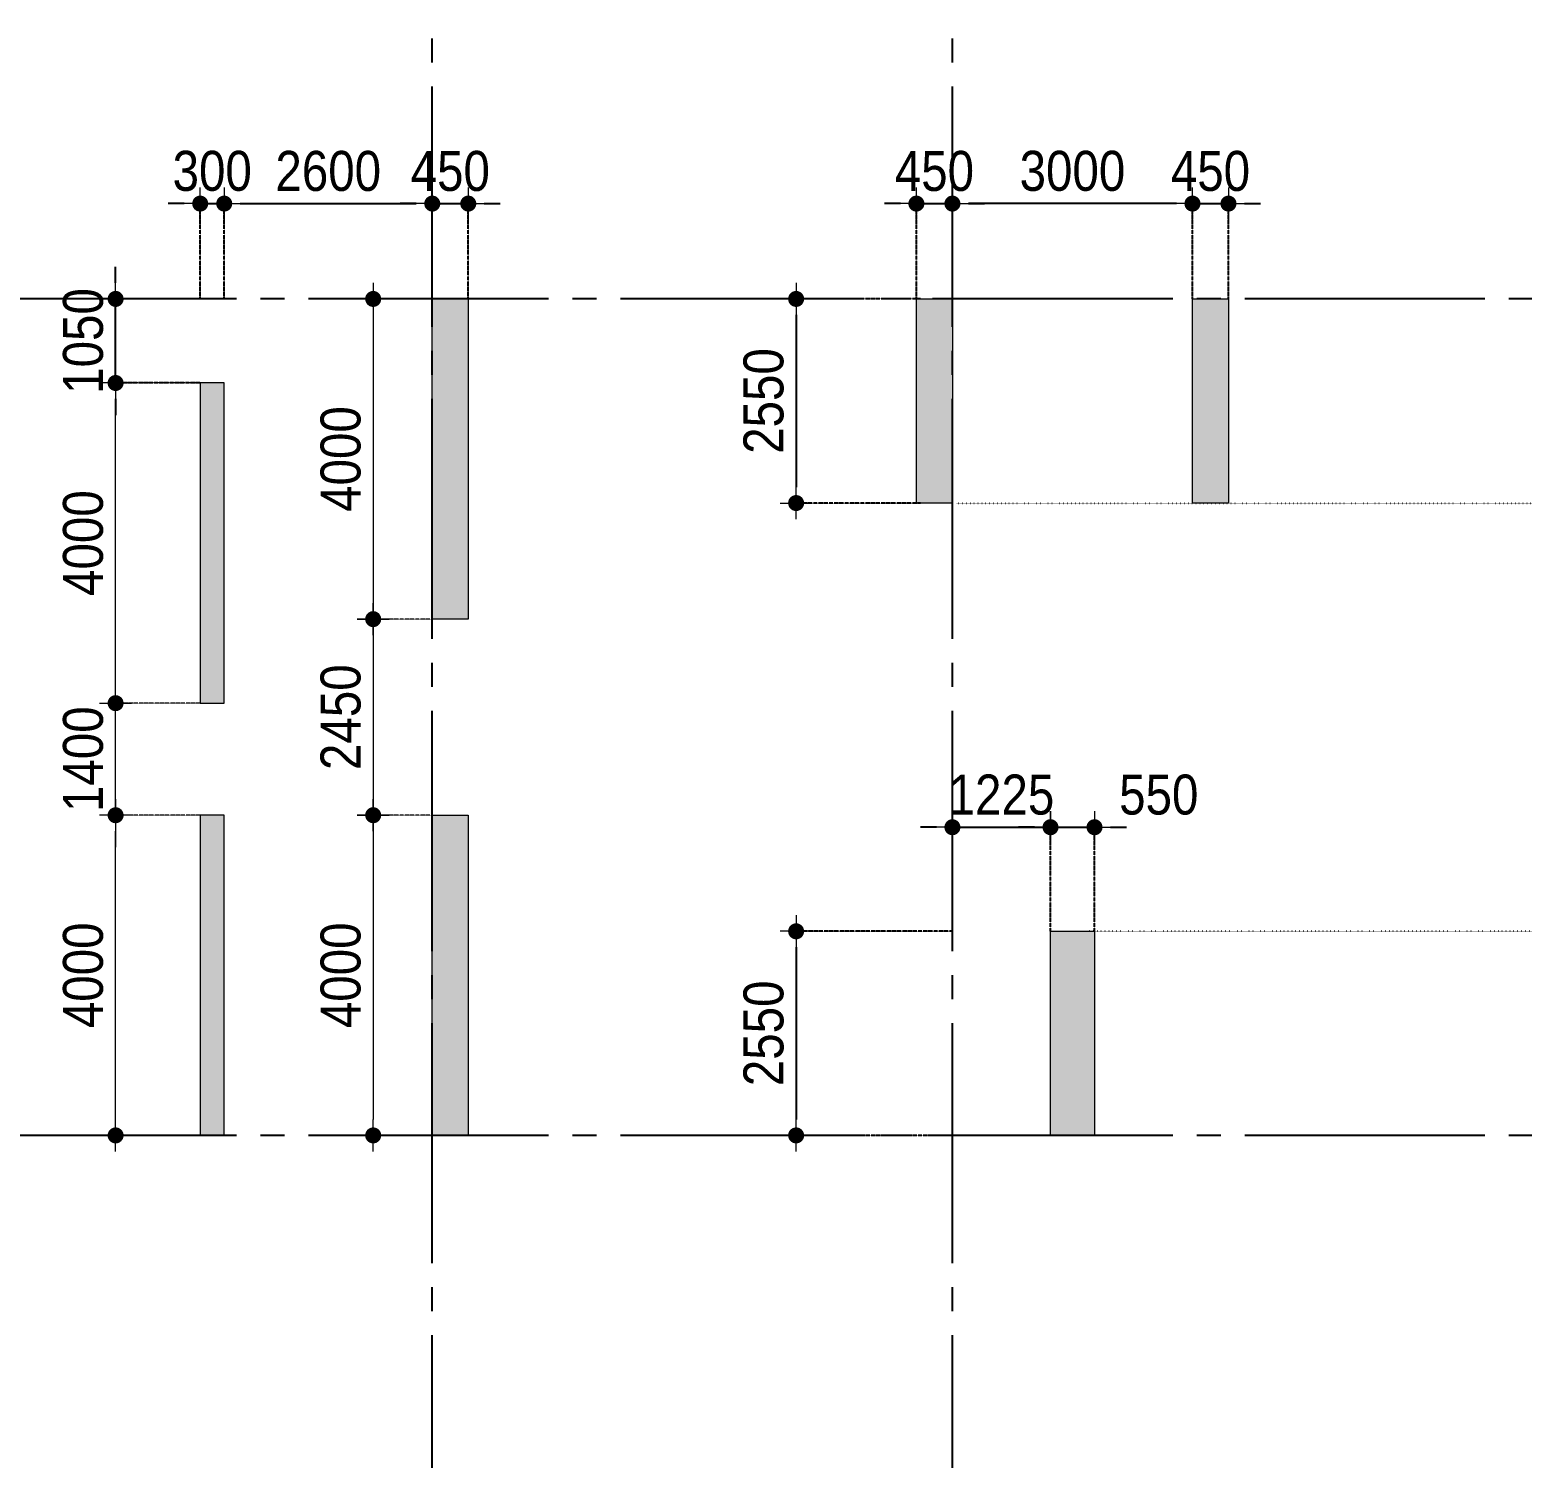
# Model space of a CAD drawing. Header units: millimetres. Extents: x -3973692 to -2843767, y 592734 to 838475.
# Drawn here: x -3698874 to -3680225, y 618199 to 636043 of the extents above; entities that cross this region are included whole.
import ezdxf
from ezdxf.enums import TextEntityAlignment as Align

# ---------------------------------------------------------------- set-up
doc = ezdxf.new("R2010")
doc.units = ezdxf.units.MM
doc.header["$MEASUREMENT"] = 0
doc.header["$PDMODE"] = 3
doc.header["$PDSIZE"] = -20
for name, pattern in [('CHG_XX_Luoi truc$0$MB_Luoi truc$0$Center101', [13, 10, -1, 1, -1]), ('DIVIDE2', [15.875, 6.35, -3.175, 0, -3.175, 0, -3.175]), ('DOT2', [0.125, 0, -0.125]), ('HIDDEN5', [2.8375, 1.25, -1.5875])]:
    doc.linetypes.add(name, pattern=pattern)
doc.layers.get('0').update_dxf_attribs({"lineweight": 9})
doc.layers.get('Defpoints').update_dxf_attribs({"color": 10, "lineweight": 0})
for name, color, linetype, lineweight in [("'S_General_Dim_1", 1, 'Continuous', 18), ("'S_General_Divide_3 Intermediate", 3, 'DIVIDE2', 40), ('CHG_XX_Cot_Ham 1$0$Ap0302_PC', 150, 'Continuous', 9), ('CHG_XX_Cot_Ham 1$0$Ap0302_PC @ 1', 150, 'Continuous', 9), ('CHG_XX_Cot_Ham 1$0$Ap0302_PC @ 150 VP1', 150, 'Continuous', 9), ('CHG_XX_Cot_Ham 1$0$Ap0302_PC @ 150 VP2', 150, 'Continuous', 9), ('CHG_XX_Cot_Ham 1$0$Ap0302_PC @ 150 VP3', 150, 'Continuous', 9), ('CHG_XX_Cot_Ham 1$0$Ap0302_PC @ 150 VP4', 150, 'Continuous', 9), ('CHG_XX_Cot_Ham 1$0$Ap0302_PC @ 150 VP5', 150, 'Continuous', 9), ('CHG_XX_Cot_Ham 1$0$Ap0302_PC @ 150 VP6', 150, 'Continuous', 9), ('CHG_XX_Cot_Ham 1$0$Ap0302_PC @ 150 VP7', 150, 'Continuous', 9), ('CHG_XX_Cot_Ham 1$0$Ap0302_PC @ 150 VP8', 150, 'Continuous', 9), ('CHG_XX_Cot_Ham 1$0$Ap0302_PC @ 150 VP9', 150, 'Continuous', 9), ('CHG_XX_Cot_Ham 1$0$Ap0302_PC @ 150 VPModel', 150, 'Continuous', 9), ('CHG_XX_Cot_Ham 1$0$Ap0311_H', 8, 'Continuous', 15), ('TEXT', 7, 'Continuous', 15)]:
    doc.layers.add(name, color=color, linetype=linetype, lineweight=lineweight)
for name, color, linetype in [('CHG_XX_Cot_Ham 1$0$mb_cot tang 1-3$0$Concrete Line', 6, 'Continuous'), ('CHG_XX_Luoi truc$0$Grid', 34, 'Continuous'), ('CHG_XX_Luoi truc$0$Grid Line', 251, 'CHG_XX_Luoi truc$0$MB_Luoi truc$0$Center101'), ('dim', 1, 'Continuous')]:
    doc.layers.add(name, color=color, linetype=linetype)
doc.styles.add('arial', font='arial.ttf', dxfattribs={"width": 0.85})
doc.styles.add('CHG_XX_Luoi truc$0$MB_Luoi truc$0$Grid A-F$0$VNI-HelveCB', font='')
doc.styles.get('CHG_XX_Luoi truc$0$MB_Luoi truc$0$Grid A-F$0$VNI-HelveCB').set_extended_font_data('VNI-Helve-Condense', bold=True)
doc.dimstyles.new('200', dxfattribs={"dimscale": 200, "dimtxt": 2.5, "dimasz": 1, "dimexe": 0, "dimexo": 0, "dimgap": 0.75, "dimtad": 1, "dimdec": 0, "dimrnd": 10, "dimzin": 9, "dimdsep": 46, "dimtxsty": 'arial', "dimblk1": 'DIMDOT', "dimblk2": 'DIMDOT', "dimsah": 1, "dimcen": 2, "dimdle": 3, "dimclre": 8, "dimclrt": 2, "dimadec": 0, "dimazin": 0, "dimtfac": 1, "dimtdec": 0, "dimtix": 1, "dimtmove": 2, "dimatfit": 3, "dimldrblk": 'DIMPIJL', "dimfxl": 1, "dimtvp": 1.8, "dimtolj": 1, "dimtzin": 0, "dimarcsym": 0})

# ---------------------------------------------------------------- blocks, each defined once
blk = doc.blocks.new('*U2846')
at = {"layer": 'CHG_XX_Luoi truc$0$Grid Line'}
blk.add_line((0, 0), (0, 608), dxfattribs=at)
at = {"layer": 'CHG_XX_Luoi truc$0$Grid', "lineweight": -2, "style": 'CHG_XX_Luoi truc$0$MB_Luoi truc$0$Grid A-F$0$VNI-HelveCB'}
for tag, p in [('GRIDSUB', (0, 617)), ('GRID', (0, -9))]:
    blk.add_attdef(tag, text='', height=5, dxfattribs=at).set_placement(p, align=Align.MIDDLE)
blk = doc.blocks.new('*U2841')
at = {"layer": 'CHG_XX_Luoi truc$0$Grid Line'}
blk.add_line((0, 0), (0, 608), dxfattribs=at)
at = {"layer": 'CHG_XX_Luoi truc$0$Grid', "lineweight": -2, "style": 'CHG_XX_Luoi truc$0$MB_Luoi truc$0$Grid A-F$0$VNI-HelveCB'}
for tag, p in [('GRIDSUB', (0, 617)), ('GRID', (0, -9))]:
    blk.add_attdef(tag, text='', height=5, dxfattribs=at).set_placement(p, align=Align.MIDDLE)
blk = doc.blocks.new('*U2843')
at = {"layer": 'CHG_XX_Luoi truc$0$Grid Line'}
blk.add_line((0, 0), (0, 438), dxfattribs=at)
at = {"layer": 'CHG_XX_Luoi truc$0$Grid', "lineweight": -2, "style": 'CHG_XX_Luoi truc$0$MB_Luoi truc$0$Grid A-F$0$VNI-HelveCB'}
for tag, p in [('GRIDSUB', (0, 447)), ('GRID', (0, -9))]:
    blk.add_attdef(tag, text='', height=5, dxfattribs=at).set_placement(p, align=Align.MIDDLE)
blk = doc.blocks.new('CHG_XX_Luoi truc')
at = {"layer": 'CHG_XX_Luoi truc$0$Grid', "xscale": 300, "yscale": 300, "zscale": 300}
for name, p in [('*U2841', (54650, -12747)), ('*U2846', (61150, -12747))]:
    blk.add_blockref(name, p, dxfattribs=at)
at = {"layer": 'CHG_XX_Luoi truc$0$Grid', "xscale": 300.0000000000013, "yscale": 300.0000000000013, "zscale": 300.0000000000013, "rotation": 90}
for p in [(110703, 22700), (110703, 12250)]:
    blk.add_blockref('*U2843', p, dxfattribs=at)
blk = doc.blocks.new('*U3241')
at = {"layer": 'CHG_XX_Cot_Ham 1$0$Ap0302_PC @ 1'}
h = blk.add_hatch(color=256, dxfattribs=at)
h.dxf.hatch_style = 1
h.paths.add_polyline_path([(450, 0), (0, 0), (0, -2550), (450, -2550)])
at = {"layer": 'CHG_XX_Cot_Ham 1$0$Ap0302_PC @ 150 VP1'}
h = blk.add_hatch(color=256, dxfattribs=at)
h.dxf.hatch_style = 1
h.paths.add_polyline_path([(450, 0), (0, 0), (0, -2550), (450, -2550)])
at = {"layer": 'CHG_XX_Cot_Ham 1$0$Ap0302_PC @ 150 VP2'}
h = blk.add_hatch(color=256, dxfattribs=at)
h.dxf.hatch_style = 1
h.paths.add_polyline_path([(450, 0), (0, 0), (0, -2550), (450, -2550)])
at = {"layer": 'CHG_XX_Cot_Ham 1$0$Ap0302_PC @ 150 VP3'}
h = blk.add_hatch(color=256, dxfattribs=at)
h.dxf.hatch_style = 1
h.paths.add_polyline_path([(450, 0), (0, 0), (0, -2550), (450, -2550)])
at = {"layer": 'CHG_XX_Cot_Ham 1$0$Ap0302_PC @ 150 VP4'}
h = blk.add_hatch(color=256, dxfattribs=at)
h.dxf.hatch_style = 1
h.paths.add_polyline_path([(450, 0), (0, 0), (0, -2550), (450, -2550)])
at = {"layer": 'CHG_XX_Cot_Ham 1$0$Ap0302_PC @ 150 VP5'}
h = blk.add_hatch(color=256, dxfattribs=at)
h.dxf.hatch_style = 1
h.paths.add_polyline_path([(450, 0), (0, 0), (0, -2550), (450, -2550)])
at = {"layer": 'CHG_XX_Cot_Ham 1$0$Ap0302_PC @ 150 VP6'}
h = blk.add_hatch(color=256, dxfattribs=at)
h.dxf.hatch_style = 1
h.paths.add_polyline_path([(450, 0), (0, 0), (0, -2550), (450, -2550)])
at = {"layer": 'CHG_XX_Cot_Ham 1$0$Ap0302_PC @ 150 VP7'}
h = blk.add_hatch(color=256, dxfattribs=at)
h.dxf.hatch_style = 1
h.paths.add_polyline_path([(450, 0), (0, 0), (0, -2550), (450, -2550)])
at = {"layer": 'CHG_XX_Cot_Ham 1$0$Ap0302_PC @ 150 VP8'}
h = blk.add_hatch(color=256, dxfattribs=at)
h.dxf.hatch_style = 1
h.paths.add_polyline_path([(450, 0), (0, 0), (0, -2550), (450, -2550)])
at = {"layer": 'CHG_XX_Cot_Ham 1$0$Ap0302_PC @ 150 VP9'}
h = blk.add_hatch(color=256, dxfattribs=at)
h.dxf.hatch_style = 1
h.paths.add_polyline_path([(450, 0), (0, 0), (0, -2550), (450, -2550)])
at = {"layer": 'CHG_XX_Cot_Ham 1$0$Ap0302_PC @ 150 VPModel'}
h = blk.add_hatch(color=256, dxfattribs=at)
h.dxf.hatch_style = 1
h.paths.add_polyline_path([(450, 0), (0, 0), (0, -2550), (450, -2550)])
blk = doc.blocks.new('CHG_XX_Cot_Ham 1$0$Block A_C450x2250')
at = {"layer": 'CHG_XX_Cot_Ham 1$0$Ap0302_PC'}
blk.add_lwpolyline([(450, -2550), (0, -2550), (0, 0), (450, 0)], close=True, dxfattribs=at)
blk.add_blockref('*U3241', (0, 0), dxfattribs=at)
blk = doc.blocks.new('CHG_XX_Cot_Ham 1$0$300x9400')
at = {"layer": 'CHG_XX_Cot_Ham 1$0$Ap0302_PC'}
h = blk.add_hatch(color=5, dxfattribs=at)
h.dxf.hatch_style = 1
h.paths.add_polyline_path([(0, -4000), (300, -4000), (300, 0), (0, 0)])
h.paths.add_polyline_path([(300, -5400), (0, -5400), (0, -9400), (300, -9400)])
for points in [[(300, 0), (0, 0), (0, -4000), (300, -4000)], [(300, -5400), (0, -5400), (0, -9400), (300, -9400)]]:
    blk.add_lwpolyline(points, close=True, dxfattribs=at)
blk = doc.blocks.new('CHG_XX_Cot_Ham 1$0$Block A_C10450x300')
at = {"layer": 'CHG_XX_Cot_Ham 1$0$Ap0302_PC', "true_color": 0x139b48}
h = blk.add_hatch(color=114, dxfattribs=at)
h.dxf.hatch_style = 1
h.paths.add_polyline_path([(6450, 150), (6450, -300), (10450, -300), (10450, 150)])
h.paths.add_polyline_path([(4000, -300), (4000, 150), (0, 150), (0, -300)])
at = {"layer": 'CHG_XX_Cot_Ham 1$0$Ap0302_PC'}
for points in [[(0, 150), (4000, 150), (4000, -300), (0, -300)], [(6450, 150), (10450, 150), (10450, -300), (6450, -300)]]:
    blk.add_lwpolyline(points, close=True, dxfattribs=at)
blk = doc.blocks.new('*U3244')
at = {"layer": 'CHG_XX_Cot_Ham 1$0$Ap0302_PC @ 1'}
h = blk.add_hatch(color=256, dxfattribs=at)
h.dxf.hatch_style = 1
h.paths.add_polyline_path([(550, 0), (0, 0), (0, -2550), (550, -2550)])
at = {"layer": 'CHG_XX_Cot_Ham 1$0$Ap0302_PC @ 150 VP1'}
h = blk.add_hatch(color=256, dxfattribs=at)
h.dxf.hatch_style = 1
h.paths.add_polyline_path([(550, 0), (0, 0), (0, -2550), (550, -2550)])
at = {"layer": 'CHG_XX_Cot_Ham 1$0$Ap0302_PC @ 150 VP2'}
h = blk.add_hatch(color=256, dxfattribs=at)
h.dxf.hatch_style = 1
h.paths.add_polyline_path([(550, 0), (0, 0), (0, -2550), (550, -2550)])
at = {"layer": 'CHG_XX_Cot_Ham 1$0$Ap0302_PC @ 150 VP3'}
h = blk.add_hatch(color=256, dxfattribs=at)
h.dxf.hatch_style = 1
h.paths.add_polyline_path([(550, 0), (0, 0), (0, -2550), (550, -2550)])
at = {"layer": 'CHG_XX_Cot_Ham 1$0$Ap0302_PC @ 150 VP4'}
h = blk.add_hatch(color=256, dxfattribs=at)
h.dxf.hatch_style = 1
h.paths.add_polyline_path([(550, 0), (0, 0), (0, -2550), (550, -2550)])
at = {"layer": 'CHG_XX_Cot_Ham 1$0$Ap0302_PC @ 150 VP5'}
h = blk.add_hatch(color=256, dxfattribs=at)
h.dxf.hatch_style = 1
h.paths.add_polyline_path([(550, 0), (0, 0), (0, -2550), (550, -2550)])
at = {"layer": 'CHG_XX_Cot_Ham 1$0$Ap0302_PC @ 150 VP6'}
h = blk.add_hatch(color=256, dxfattribs=at)
h.dxf.hatch_style = 1
h.paths.add_polyline_path([(550, 0), (0, 0), (0, -2550), (550, -2550)])
at = {"layer": 'CHG_XX_Cot_Ham 1$0$Ap0302_PC @ 150 VP7'}
h = blk.add_hatch(color=256, dxfattribs=at)
h.dxf.hatch_style = 1
h.paths.add_polyline_path([(550, 0), (0, 0), (0, -2550), (550, -2550)])
at = {"layer": 'CHG_XX_Cot_Ham 1$0$Ap0302_PC @ 150 VP8'}
h = blk.add_hatch(color=256, dxfattribs=at)
h.dxf.hatch_style = 1
h.paths.add_polyline_path([(550, 0), (0, 0), (0, -2550), (550, -2550)])
at = {"layer": 'CHG_XX_Cot_Ham 1$0$Ap0302_PC @ 150 VP9'}
h = blk.add_hatch(color=256, dxfattribs=at)
h.dxf.hatch_style = 1
h.paths.add_polyline_path([(550, 0), (0, 0), (0, -2550), (550, -2550)])
at = {"layer": 'CHG_XX_Cot_Ham 1$0$Ap0302_PC @ 150 VPModel'}
h = blk.add_hatch(color=256, dxfattribs=at)
h.dxf.hatch_style = 1
h.paths.add_polyline_path([(550, 0), (0, 0), (0, -2550), (550, -2550)])
blk = doc.blocks.new('CHG_XX_Cot_Ham 1$0$550x2550')
at = {"layer": 'CHG_XX_Cot_Ham 1$0$Ap0302_PC'}
blk.add_lwpolyline([(550, -2550), (0, -2550), (0, 0), (550, 0)], close=True, dxfattribs=at)
blk.add_blockref('*U3244', (0, 0), dxfattribs=at)
blk = doc.blocks.new('CHG_XX_Cot_Ham 1')
at = {"layer": 'CHG_XX_Cot_Ham 1$0$Ap0311_H'}
h = blk.add_hatch(color=256, dxfattribs=at)
h.dxf.hatch_style = 1
h.paths.add_polyline_path([(99639.2, 163400), (-10900, 163400), (-10900, 85450), (-300, 85450), (-300, 84050), (32350, 84050), (32350, -9000), (103575.5, -9000), (106050, -6022), (106050, 158254.3)])
h.paths.add_polyline_path([(99533.7, 163100), (105750, 158110.4), (105750, 90450), (105650, 90450), (105650, 90450), (105750, 90450), (105750, 13850), (105750, 13825.9), (105750, -5913.6), (103434.7, -8700), (93600, -8700), (32650, -8700), (32650, 84350), (0, 84350), (0, 85750), (-10600, 85750), (-10600, 163100), (93600, 163100)], flags=16)
at = {"layer": 'CHG_XX_Cot_Ham 1$0$Ap0302_PC', "rotation": 90}
blk.add_blockref('CHG_XX_Cot_Ham 1$0$Block A_C10450x300', (54800, 12250), dxfattribs=at)
at = {"layer": 'CHG_XX_Cot_Ham 1$0$Ap0302_PC'}
for p in [(60700, 22700), (64150, 22700)]:
    blk.add_blockref('CHG_XX_Cot_Ham 1$0$Block A_C450x2250', p, dxfattribs=at)
at = {"layer": 'CHG_XX_Cot_Ham 1$0$mb_cot tang 1-3$0$Concrete Line'}
for name, p in [('CHG_XX_Luoi truc', (0, 0)), ('CHG_XX_Cot_Ham 1$0$300x9400', (51750, 21650))]:
    blk.add_blockref(name, p, dxfattribs=at)
at = {"layer": 'Defpoints'}
blk.add_blockref('CHG_XX_Cot_Ham 1$0$550x2550', (62376, 14800), dxfattribs=at)
blk = doc.blocks.new('DIMDOT')
for p, q in [((0, -1), (0, 1)), ((1, 0), (-1, 0))]:
    blk.add_line(p, q)
at = {"const_width": 0.5}
blk.add_lwpolyline([(-0.25, 0, 1), (0.25, 0, 1)], format="xyb", close=True, dxfattribs=at)
blk = doc.blocks.new('*D2025')
at = {"layer": "'S_General_Dim_1", "color": 0, "lineweight": -2, "transparency": 16777216}
for p, q in [((-3697802, 632881), (-3697802, 633081)), ((-3697802, 631631), (-3697802, 632681)), ((-3697802, 631431), (-3697802, 631231))]:
    blk.add_line(p, q, dxfattribs=at)
at = {"layer": "'S_General_Dim_1", "color": 8, "linetype": 'HIDDEN5', "lineweight": -2, "transparency": 16777216}
for p, q in [((-3696913, 632681), (-3697802, 632681)), ((-3696745, 631631), (-3697802, 631631))]:
    blk.add_line(p, q, dxfattribs=at)
at = {"layer": 'Defpoints', "color": 0, "transparency": 16777216}
for p in [(-3697802, 632681), (-3696913, 632681), (-3696745, 631631)]:
    blk.add_point(p, dxfattribs=at)
at = {"layer": "'S_General_Dim_1", "color": 0, "lineweight": -2, "transparency": 16777216, "xscale": 200, "yscale": 200, "zscale": 200}
for p, rotation in [((-3697802, 632681), 270), ((-3697802, 631631), 90)]:
    blk.add_blockref('DIMDOT', p, dxfattribs=dict(at, rotation=rotation))
at = {"layer": "'S_General_Dim_1", "color": 2, "transparency": 16777216, "insert": (-3698207, 632156), "char_height": 500, "attachment_point": 5, "rotation": 90, "style": 'arial'}
blk.add_mtext('\\A1;1050', dxfattribs=at)
blk = doc.blocks.new('DIMPIJL')
at = {"linetype": 'ByBlock'}
blk.add_solid([(-2.5, 0.417), (-2.5, -0.417), (0, 0)], dxfattribs=at)
blk = doc.blocks.new('*D1983')
at = {"layer": "'S_General_Dim_1", "color": 0, "lineweight": -2, "transparency": 16777216}
for p, q in [((-3696945, 633872), (-3697145, 633872)), ((-3696745, 633872), (-3696445, 633872)), ((-3696245, 633872), (-3696045, 633872))]:
    blk.add_line(p, q, dxfattribs=at)
at = {"layer": "'S_General_Dim_1", "color": 8, "linetype": 'HIDDEN5', "lineweight": -2, "transparency": 16777216}
for p, q in [((-3696745, 632681), (-3696745, 633872)), ((-3696445, 632681), (-3696445, 633872))]:
    blk.add_line(p, q, dxfattribs=at)
at = {"layer": 'Defpoints', "color": 0, "transparency": 16777216}
for p in [(-3696445, 633872), (-3696745, 632681), (-3696445, 632681)]:
    blk.add_point(p, dxfattribs=at)
at = {"layer": "'S_General_Dim_1", "color": 0, "lineweight": -2, "transparency": 16777216, "xscale": 200, "yscale": 200, "zscale": 200}
blk.add_blockref('DIMDOT', (-3696745, 633872), dxfattribs=at)
at = {"layer": "'S_General_Dim_1", "color": 0, "lineweight": -2, "transparency": 16777216, "xscale": 200, "yscale": 200, "zscale": 200, "rotation": 180}
blk.add_blockref('DIMDOT', (-3696445, 633872), dxfattribs=at)
at = {"layer": "'S_General_Dim_1", "color": 2, "transparency": 16777216, "insert": (-3696595, 634278), "char_height": 500, "attachment_point": 5, "style": 'arial'}
blk.add_mtext('\\A1;300', dxfattribs=at)
blk = doc.blocks.new('*D1984')
at = {"layer": "'S_General_Dim_1", "color": 8, "linetype": 'HIDDEN5', "lineweight": -2, "transparency": 16777216}
for p, q in [((-3696445, 632681), (-3696445, 633872)), ((-3693845, 632681), (-3693845, 633872))]:
    blk.add_line(p, q, dxfattribs=at)
at = {"layer": "'S_General_Dim_1", "color": 0, "lineweight": -2, "transparency": 16777216}
blk.add_line((-3696245, 633872), (-3694045, 633872), dxfattribs=at)
at = {"layer": 'Defpoints', "color": 0, "transparency": 16777216}
for p in [(-3693845, 633872), (-3696445, 632681), (-3693845, 632681)]:
    blk.add_point(p, dxfattribs=at)
at = {"layer": "'S_General_Dim_1", "color": 0, "lineweight": -2, "transparency": 16777216, "xscale": 200, "yscale": 200, "zscale": 200, "rotation": 180}
blk.add_blockref('DIMDOT', (-3696445, 633872), dxfattribs=at)
at = {"layer": "'S_General_Dim_1", "color": 0, "lineweight": -2, "transparency": 16777216, "xscale": 200, "yscale": 200, "zscale": 200}
blk.add_blockref('DIMDOT', (-3693845, 633872), dxfattribs=at)
at = {"layer": "'S_General_Dim_1", "color": 2, "transparency": 16777216, "insert": (-3695145, 634277), "char_height": 500, "attachment_point": 5, "style": 'arial'}
blk.add_mtext('\\A1;2600', dxfattribs=at)
blk = doc.blocks.new('*D1985')
at = {"layer": "'S_General_Dim_1", "color": 0, "lineweight": -2, "transparency": 16777216}
for p, q in [((-3694045, 633872), (-3694245, 633872)), ((-3693845, 633872), (-3693395, 633872)), ((-3693195, 633872), (-3692995, 633872))]:
    blk.add_line(p, q, dxfattribs=at)
at = {"layer": "'S_General_Dim_1", "color": 8, "linetype": 'HIDDEN5', "lineweight": -2, "transparency": 16777216}
for p, q in [((-3693845, 632681), (-3693845, 633872)), ((-3693395, 632681), (-3693395, 633872))]:
    blk.add_line(p, q, dxfattribs=at)
at = {"layer": 'Defpoints', "color": 0, "transparency": 16777216}
for p in [(-3693395, 633872), (-3693845, 632681), (-3693395, 632681)]:
    blk.add_point(p, dxfattribs=at)
at = {"layer": "'S_General_Dim_1", "color": 0, "lineweight": -2, "transparency": 16777216, "xscale": 200, "yscale": 200, "zscale": 200}
blk.add_blockref('DIMDOT', (-3693845, 633872), dxfattribs=at)
at = {"layer": "'S_General_Dim_1", "color": 0, "lineweight": -2, "transparency": 16777216, "xscale": 200, "yscale": 200, "zscale": 200, "rotation": 180}
blk.add_blockref('DIMDOT', (-3693395, 633872), dxfattribs=at)
at = {"layer": "'S_General_Dim_1", "color": 2, "transparency": 16777216, "insert": (-3693620, 634277), "char_height": 500, "attachment_point": 5, "style": 'arial'}
blk.add_mtext('\\A1;450', dxfattribs=at)
blk = doc.blocks.new('*D1986')
at = {"layer": "'S_General_Dim_1", "color": 0, "lineweight": -2, "transparency": 16777216}
for p, q in [((-3687995, 633872), (-3688195, 633872)), ((-3687795, 633872), (-3687345, 633872)), ((-3687145, 633872), (-3686945, 633872))]:
    blk.add_line(p, q, dxfattribs=at)
at = {"layer": "'S_General_Dim_1", "color": 8, "linetype": 'HIDDEN5', "lineweight": -2, "transparency": 16777216}
for p, q in [((-3687795, 632681), (-3687795, 633872)), ((-3687345, 632681), (-3687345, 633872))]:
    blk.add_line(p, q, dxfattribs=at)
at = {"layer": 'Defpoints', "color": 0, "transparency": 16777216}
for p in [(-3687345, 633872), (-3687795, 632681), (-3687345, 632681)]:
    blk.add_point(p, dxfattribs=at)
at = {"layer": "'S_General_Dim_1", "color": 0, "lineweight": -2, "transparency": 16777216, "xscale": 200, "yscale": 200, "zscale": 200}
blk.add_blockref('DIMDOT', (-3687795, 633872), dxfattribs=at)
at = {"layer": "'S_General_Dim_1", "color": 0, "lineweight": -2, "transparency": 16777216, "xscale": 200, "yscale": 200, "zscale": 200, "rotation": 180}
blk.add_blockref('DIMDOT', (-3687345, 633872), dxfattribs=at)
at = {"layer": "'S_General_Dim_1", "color": 2, "transparency": 16777216, "insert": (-3687570, 634277), "char_height": 500, "attachment_point": 5, "style": 'arial'}
blk.add_mtext('\\A1;450', dxfattribs=at)
blk = doc.blocks.new('*D1987')
at = {"layer": "'S_General_Dim_1", "color": 0, "lineweight": -2, "transparency": 16777216}
for p, q in [((-3684545, 633872), (-3684745, 633872)), ((-3684345, 633872), (-3683895, 633872)), ((-3683695, 633872), (-3683495, 633872))]:
    blk.add_line(p, q, dxfattribs=at)
at = {"layer": "'S_General_Dim_1", "color": 8, "linetype": 'HIDDEN5', "lineweight": -2, "transparency": 16777216}
for p, q in [((-3684345, 632681), (-3684345, 633872)), ((-3683895, 632681), (-3683895, 633872))]:
    blk.add_line(p, q, dxfattribs=at)
at = {"layer": 'Defpoints', "color": 0, "transparency": 16777216}
for p in [(-3683895, 633872), (-3684345, 632681), (-3683895, 632681)]:
    blk.add_point(p, dxfattribs=at)
at = {"layer": "'S_General_Dim_1", "color": 0, "lineweight": -2, "transparency": 16777216, "xscale": 200, "yscale": 200, "zscale": 200}
blk.add_blockref('DIMDOT', (-3684345, 633872), dxfattribs=at)
at = {"layer": "'S_General_Dim_1", "color": 0, "lineweight": -2, "transparency": 16777216, "xscale": 200, "yscale": 200, "zscale": 200, "rotation": 180}
blk.add_blockref('DIMDOT', (-3683895, 633872), dxfattribs=at)
at = {"layer": "'S_General_Dim_1", "color": 2, "transparency": 16777216, "insert": (-3684120, 634277), "char_height": 500, "attachment_point": 5, "style": 'arial'}
blk.add_mtext('\\A1;450', dxfattribs=at)
blk = doc.blocks.new('*D2010')
at = {"layer": "'S_General_Dim_1", "color": 8, "linetype": 'HIDDEN5', "lineweight": -2, "transparency": 16777216}
for p, q in [((-3687745, 632681), (-3689298, 632681)), ((-3687745, 630131), (-3689298, 630131))]:
    blk.add_line(p, q, dxfattribs=at)
at = {"layer": "'S_General_Dim_1", "color": 0, "lineweight": -2, "transparency": 16777216}
blk.add_line((-3689298, 632481), (-3689298, 630331), dxfattribs=at)
at = {"layer": 'Defpoints', "color": 0, "transparency": 16777216}
for p in [(-3687745, 632681), (-3689298, 630131), (-3687745, 630131)]:
    blk.add_point(p, dxfattribs=at)
at = {"layer": "'S_General_Dim_1", "color": 0, "lineweight": -2, "transparency": 16777216, "xscale": 200, "yscale": 200, "zscale": 200}
for p, rotation in [((-3689298, 632681), 90), ((-3689298, 630131), 270)]:
    blk.add_blockref('DIMDOT', p, dxfattribs=dict(at, rotation=rotation))
at = {"layer": "'S_General_Dim_1", "color": 2, "transparency": 16777216, "insert": (-3689703, 631406), "char_height": 500, "attachment_point": 5, "rotation": 90, "style": 'arial'}
blk.add_mtext('\\A1;2550', dxfattribs=at)
blk = doc.blocks.new('*D2011')
at = {"layer": "'S_General_Dim_1", "color": 8, "linetype": 'HIDDEN5', "lineweight": -2, "transparency": 16777216}
for p, q in [((-3687345, 624781), (-3689298, 624781)), ((-3687345, 622231), (-3689298, 622231))]:
    blk.add_line(p, q, dxfattribs=at)
at = {"layer": "'S_General_Dim_1", "color": 0, "lineweight": -2, "transparency": 16777216}
blk.add_line((-3689298, 624581), (-3689298, 622431), dxfattribs=at)
at = {"layer": 'Defpoints', "color": 0, "transparency": 16777216}
for p in [(-3687345, 624781), (-3689298, 622231), (-3687345, 622231)]:
    blk.add_point(p, dxfattribs=at)
at = {"layer": "'S_General_Dim_1", "color": 0, "lineweight": -2, "transparency": 16777216, "xscale": 200, "yscale": 200, "zscale": 200}
for p, rotation in [((-3689298, 624781), 90), ((-3689298, 622231), 270)]:
    blk.add_blockref('DIMDOT', p, dxfattribs=dict(at, rotation=rotation))
at = {"layer": "'S_General_Dim_1", "color": 2, "transparency": 16777216, "insert": (-3689703, 623506), "char_height": 500, "attachment_point": 5, "rotation": 90, "style": 'arial'}
blk.add_mtext('\\A1;2550', dxfattribs=at)
blk = doc.blocks.new('*D2012')
at = {"layer": "'S_General_Dim_1", "color": 0, "lineweight": -2, "transparency": 16777216}
for p, q in [((-3687545, 626081), (-3687745, 626081)), ((-3687345, 626081), (-3686119, 626081)), ((-3685919, 626081), (-3685719, 626081))]:
    blk.add_line(p, q, dxfattribs=at)
at = {"layer": "'S_General_Dim_1", "color": 8, "linetype": 'HIDDEN5', "lineweight": -2, "transparency": 16777216}
for p, q in [((-3687345, 624781), (-3687345, 626081)), ((-3686119, 624781), (-3686119, 626081))]:
    blk.add_line(p, q, dxfattribs=at)
at = {"layer": 'Defpoints', "color": 0, "transparency": 16777216}
for p in [(-3686119, 626081), (-3687345, 624781), (-3686119, 624781)]:
    blk.add_point(p, dxfattribs=at)
at = {"layer": "'S_General_Dim_1", "color": 0, "lineweight": -2, "transparency": 16777216, "xscale": 200, "yscale": 200, "zscale": 200}
blk.add_blockref('DIMDOT', (-3687345, 626081), dxfattribs=at)
at = {"layer": "'S_General_Dim_1", "color": 0, "lineweight": -2, "transparency": 16777216, "xscale": 200, "yscale": 200, "zscale": 200, "rotation": 180}
blk.add_blockref('DIMDOT', (-3686119, 626081), dxfattribs=at)
at = {"layer": "'S_General_Dim_1", "color": 2, "transparency": 16777216, "insert": (-3686732, 626486), "char_height": 500, "attachment_point": 5, "style": 'arial'}
blk.add_mtext('\\A1;1225', dxfattribs=at)
blk = doc.blocks.new('*D2013')
at = {"layer": "'S_General_Dim_1", "color": 0, "lineweight": -2, "transparency": 16777216}
for p, q in [((-3686319, 626081), (-3686519, 626081)), ((-3686119, 626081), (-3685569, 626081)), ((-3685369, 626081), (-3685169, 626081))]:
    blk.add_line(p, q, dxfattribs=at)
at = {"layer": "'S_General_Dim_1", "color": 8, "linetype": 'HIDDEN5', "lineweight": -2, "transparency": 16777216}
for p, q in [((-3686119, 624781), (-3686119, 626081)), ((-3685569, 624781), (-3685569, 626081))]:
    blk.add_line(p, q, dxfattribs=at)
at = {"layer": 'Defpoints', "color": 0, "transparency": 16777216}
for p in [(-3685569, 626081), (-3686119, 624781), (-3685569, 624781)]:
    blk.add_point(p, dxfattribs=at)
at = {"layer": "'S_General_Dim_1", "color": 0, "lineweight": -2, "transparency": 16777216, "xscale": 200, "yscale": 200, "zscale": 200}
blk.add_blockref('DIMDOT', (-3686119, 626081), dxfattribs=at)
at = {"layer": "'S_General_Dim_1", "color": 0, "lineweight": -2, "transparency": 16777216, "xscale": 200, "yscale": 200, "zscale": 200, "rotation": 180}
blk.add_blockref('DIMDOT', (-3685569, 626081), dxfattribs=at)
at = {"layer": "'S_General_Dim_1", "color": 2, "transparency": 16777216, "insert": (-3684766, 626486), "char_height": 500, "attachment_point": 5, "style": 'arial'}
blk.add_mtext('\\A1;550', dxfattribs=at)
blk = doc.blocks.new('*D2100')
at = {"layer": "'S_General_Dim_1", "color": 8, "linetype": 'HIDDEN5', "lineweight": -2, "transparency": 16777216}
for p, q in [((-3687345, 632681), (-3687345, 633872)), ((-3684345, 632681), (-3684345, 633872))]:
    blk.add_line(p, q, dxfattribs=at)
at = {"layer": "'S_General_Dim_1", "color": 0, "lineweight": -2, "transparency": 16777216}
blk.add_line((-3684545, 633872), (-3687145, 633872), dxfattribs=at)
at = {"layer": 'Defpoints', "color": 0, "transparency": 16777216}
for p in [(-3687345, 633872), (-3687345, 632681), (-3684345, 632681)]:
    blk.add_point(p, dxfattribs=at)
at = {"layer": "'S_General_Dim_1", "color": 0, "lineweight": -2, "transparency": 16777216, "xscale": 200, "yscale": 200, "zscale": 200, "rotation": 180}
blk.add_blockref('DIMDOT', (-3687345, 633872), dxfattribs=at)
at = {"layer": "'S_General_Dim_1", "color": 0, "lineweight": -2, "transparency": 16777216, "xscale": 200, "yscale": 200, "zscale": 200}
blk.add_blockref('DIMDOT', (-3684345, 633872), dxfattribs=at)
at = {"layer": "'S_General_Dim_1", "color": 2, "transparency": 16777216, "insert": (-3685845, 634278), "char_height": 500, "attachment_point": 5, "style": 'arial'}
blk.add_mtext('\\A1;3000', dxfattribs=at)
blk = doc.blocks.new('*D2547')
at = {"layer": "'S_General_Dim_1", "color": 8, "linetype": 'HIDDEN5', "lineweight": -2, "transparency": 16777216}
for p, q in [((51750, 16250), (50693, 16250)), ((51750, 12250), (50693, 12250))]:
    blk.add_line(p, q, dxfattribs=at)
at = {"layer": "'S_General_Dim_1", "color": 0, "lineweight": -2, "transparency": 16777216}
blk.add_line((50693, 12450), (50693, 16050), dxfattribs=at)
at = {"layer": 'Defpoints', "color": 0, "transparency": 16777216}
for p in [(50693, 16250), (51750, 16250), (51750, 12250)]:
    blk.add_point(p, dxfattribs=at)
at = {"layer": "'S_General_Dim_1", "color": 0, "lineweight": -2, "transparency": 16777216, "xscale": 200, "yscale": 200, "zscale": 200}
for p, rotation in [((50693, 16250), 90), ((50693, 12250), 270)]:
    blk.add_blockref('DIMDOT', p, dxfattribs=dict(at, rotation=rotation))
at = {"layer": "'S_General_Dim_1", "color": 2, "transparency": 16777216, "insert": (50288, 14250), "char_height": 500, "attachment_point": 5, "rotation": 90, "style": 'arial'}
blk.add_mtext('\\A1;4000', dxfattribs=at)
blk = doc.blocks.new('*D2556')
at = {"layer": "'S_General_Dim_1", "color": 0, "lineweight": -2, "transparency": 16777216}
for p, q in [((50693, 17850), (50693, 18050)), ((50693, 16250), (50693, 17650)), ((50693, 16050), (50693, 15850))]:
    blk.add_line(p, q, dxfattribs=at)
at = {"layer": "'S_General_Dim_1", "color": 8, "linetype": 'HIDDEN5', "lineweight": -2, "transparency": 16777216}
for p, q in [((51750, 17650), (50693, 17650)), ((51750, 16250), (50693, 16250))]:
    blk.add_line(p, q, dxfattribs=at)
at = {"layer": 'Defpoints', "color": 0, "transparency": 16777216}
for p in [(50693, 17650), (51750, 17650), (51750, 16250)]:
    blk.add_point(p, dxfattribs=at)
at = {"layer": "'S_General_Dim_1", "color": 0, "lineweight": -2, "transparency": 16777216, "xscale": 200, "yscale": 200, "zscale": 200}
for p, rotation in [((50693, 17650), 270), ((50693, 16250), 90)]:
    blk.add_blockref('DIMDOT', p, dxfattribs=dict(at, rotation=rotation))
at = {"layer": "'S_General_Dim_1", "color": 2, "transparency": 16777216, "insert": (50288, 16950), "char_height": 500, "attachment_point": 5, "rotation": 90, "style": 'arial'}
blk.add_mtext('\\A1;1400', dxfattribs=at)
blk = doc.blocks.new('*D2557')
at = {"layer": "'S_General_Dim_1", "color": 8, "linetype": 'HIDDEN5', "lineweight": -2, "transparency": 16777216}
for p, q in [((51750, 21650), (50693, 21650)), ((51750, 17650), (50693, 17650))]:
    blk.add_line(p, q, dxfattribs=at)
at = {"layer": "'S_General_Dim_1", "color": 0, "lineweight": -2, "transparency": 16777216}
blk.add_line((50693, 17850), (50693, 21450), dxfattribs=at)
at = {"layer": 'Defpoints', "color": 0, "transparency": 16777216}
for p in [(50693, 21650), (51750, 21650), (51750, 17650)]:
    blk.add_point(p, dxfattribs=at)
at = {"layer": "'S_General_Dim_1", "color": 0, "lineweight": -2, "transparency": 16777216, "xscale": 200, "yscale": 200, "zscale": 200}
for p, rotation in [((50693, 21650), 90), ((50693, 17650), 270)]:
    blk.add_blockref('DIMDOT', p, dxfattribs=dict(at, rotation=rotation))
at = {"layer": "'S_General_Dim_1", "color": 2, "transparency": 16777216, "insert": (50288, 19650), "char_height": 500, "attachment_point": 5, "rotation": 90, "style": 'arial'}
blk.add_mtext('\\A1;4000', dxfattribs=at)
blk = doc.blocks.new('*D2558')
at = {"layer": "'S_General_Dim_1", "color": 8, "linetype": 'HIDDEN5', "lineweight": -2, "transparency": 16777216}
for p, q in [((54650, 22700), (53912, 22700)), ((54650, 18700), (53912, 18700))]:
    blk.add_line(p, q, dxfattribs=at)
at = {"layer": "'S_General_Dim_1", "color": 0, "lineweight": -2, "transparency": 16777216}
blk.add_line((53912, 22500), (53912, 18900), dxfattribs=at)
at = {"layer": 'Defpoints', "color": 0, "transparency": 16777216}
for p in [(54650, 22700), (53912, 18700), (54650, 18700)]:
    blk.add_point(p, dxfattribs=at)
at = {"layer": "'S_General_Dim_1", "color": 0, "lineweight": -2, "transparency": 16777216, "xscale": 200, "yscale": 200, "zscale": 200}
for p, rotation in [((53912, 22700), 90), ((53912, 18700), 270)]:
    blk.add_blockref('DIMDOT', p, dxfattribs=dict(at, rotation=rotation))
at = {"layer": "'S_General_Dim_1", "color": 2, "transparency": 16777216, "insert": (53507, 20700), "char_height": 500, "attachment_point": 5, "rotation": 90, "style": 'arial'}
blk.add_mtext('\\A1;4000', dxfattribs=at)
blk = doc.blocks.new('*D2559')
at = {"layer": "'S_General_Dim_1", "color": 8, "linetype": 'HIDDEN5', "lineweight": -2, "transparency": 16777216}
for p, q in [((54650, 18700), (53912, 18700)), ((54650, 16250), (53912, 16250))]:
    blk.add_line(p, q, dxfattribs=at)
at = {"layer": "'S_General_Dim_1", "color": 0, "lineweight": -2, "transparency": 16777216}
blk.add_line((53912, 18500), (53912, 16450), dxfattribs=at)
at = {"layer": 'Defpoints', "color": 0, "transparency": 16777216}
for p in [(54650, 18700), (53912, 16250), (54650, 16250)]:
    blk.add_point(p, dxfattribs=at)
at = {"layer": "'S_General_Dim_1", "color": 0, "lineweight": -2, "transparency": 16777216, "xscale": 200, "yscale": 200, "zscale": 200}
for p, rotation in [((53912, 18700), 90), ((53912, 16250), 270)]:
    blk.add_blockref('DIMDOT', p, dxfattribs=dict(at, rotation=rotation))
at = {"layer": "'S_General_Dim_1", "color": 2, "transparency": 16777216, "insert": (53507, 17475), "char_height": 500, "attachment_point": 5, "rotation": 90, "style": 'arial'}
blk.add_mtext('\\A1;2450', dxfattribs=at)
blk = doc.blocks.new('*D2560')
at = {"layer": "'S_General_Dim_1", "color": 8, "linetype": 'HIDDEN5', "lineweight": -2, "transparency": 16777216}
for p, q in [((54650, 16250), (53912, 16250)), ((54650, 12250), (53912, 12250))]:
    blk.add_line(p, q, dxfattribs=at)
at = {"layer": "'S_General_Dim_1", "color": 0, "lineweight": -2, "transparency": 16777216}
blk.add_line((53912, 16050), (53912, 12450), dxfattribs=at)
at = {"layer": 'Defpoints', "color": 0, "transparency": 16777216}
for p in [(54650, 16250), (53912, 12250), (54650, 12250)]:
    blk.add_point(p, dxfattribs=at)
at = {"layer": "'S_General_Dim_1", "color": 0, "lineweight": -2, "transparency": 16777216, "xscale": 200, "yscale": 200, "zscale": 200}
for p, rotation in [((53912, 16250), 90), ((53912, 12250), 270)]:
    blk.add_blockref('DIMDOT', p, dxfattribs=dict(at, rotation=rotation))
at = {"layer": "'S_General_Dim_1", "color": 2, "transparency": 16777216, "insert": (53507, 14250), "char_height": 500, "attachment_point": 5, "rotation": 90, "style": 'arial'}
blk.add_mtext('\\A1;4000', dxfattribs=at)
blk = doc.blocks.new('111')
at = {"layer": "'S_General_Dim_1"}
for base, p1, p2, picture, middle in [((53912.1, 18700), (54650, 22700), (54650, 18700), '*D2558', (53506.8, 20700)), ((50693.4, 21650), (51750, 17650), (51750, 21650), '*D2557', (50288.1, 19650)), ((53912.1, 16250), (54650, 18700), (54650, 16250), '*D2559', (53506.8, 17475)), ((50693.4, 17650), (51750, 16250), (51750, 17650), '*D2556', (50288.1, 16950)), ((50693.4, 16250), (51750, 12250), (51750, 16250), '*D2547', (50288.1, 14250)), ((53912.1, 12250), (54650, 16250), (54650, 12250), '*D2560', (53506.8, 14250))]:
    dim = blk.add_linear_dim(base=base, p1=p1, p2=p2, angle=90, dimstyle='200', dxfattribs=at)
    dim.commit()
    dim.dimension.update_dxf_attribs({"geometry": picture, "text_midpoint": middle})

msp = doc.modelspace()

# ---------------------------------------------------------------- linework, layer by layer
at = {"layer": 'dim', "linetype": 'DOT2', "ltscale": 10}
for p, q in [((-3687295.2, 630131), (-3677795.2, 630131)), ((-3671495.2, 624781), (-3685644.2, 624781))]:
    msp.add_line(p, q, dxfattribs=at)

# ---------------------------------------------------------------- block references
at = {"layer": "'S_General_Divide_3 Intermediate"}
msp.add_blockref('CHG_XX_Cot_Ham 1', (-3748495.2, 609981), dxfattribs=at)
at = {"layer": 'TEXT'}
msp.add_blockref('111', (-3748495.2, 609981), dxfattribs=at)

# ---------------------------------------------------------------- dimensions: what is measured, and where the dimension line sits
at = {"layer": "'S_General_Dim_1"}
for base, p1, p2, picture, middle in [((-3696445.2, 633872.1), (-3696745.2, 632681), (-3696445.2, 632681), '*D1983', (-3696595.2, 634277.5)), ((-3693845.2, 633872.1), (-3696445.2, 632681), (-3693845.2, 632681), '*D1984', (-3695145.2, 634277.4)), ((-3693395.2, 633872.1), (-3693845.2, 632681), (-3693395.2, 632681), '*D1985', (-3693620.2, 634277.4)), ((-3687345.2, 633872.1), (-3687795.2, 632681), (-3687345.2, 632681), '*D1986', (-3687570.2, 634277.4)), ((-3687345.2, 633872.1), (-3684345.2, 632681), (-3687345.2, 632681), '*D2100', (-3685845.2, 634277.5)), ((-3683895.2, 633872.1), (-3684345.2, 632681), (-3683895.2, 632681), '*D1987', (-3684120.2, 634277.4))]:
    dim = msp.add_linear_dim(base=base, p1=p1, p2=p2, dimstyle='200', dxfattribs=at)
    dim.commit()
    dim.dimension.update_dxf_attribs({"geometry": picture, "text_midpoint": middle})
for base, p1, p2, picture, middle in [((-3697801.8, 632681), (-3696745.2, 631631), (-3696912.8, 632681), '*D2025', (-3698207.1, 632156)), ((-3689298, 630131), (-3687745.2, 632681), (-3687745.2, 630131), '*D2010', (-3689703.3, 631406)), ((-3689298, 622231), (-3687345.2, 624781), (-3687345.2, 622231), '*D2011', (-3689703.3, 623506))]:
    dim = msp.add_linear_dim(base=base, p1=p1, p2=p2, angle=90, dimstyle='200', dxfattribs=at)
    dim.commit()
    dim.dimension.update_dxf_attribs({"geometry": picture, "text_midpoint": middle})
dim = msp.add_linear_dim(base=(-3686119.2, 626080.6), p1=(-3687345.2, 624781), p2=(-3686119.2, 624781), dimstyle='200', override={"dimrnd": 5}, dxfattribs=at)
dim.commit()
dim.dimension.update_dxf_attribs({"geometry": '*D2012', "text_midpoint": (-3686732.2, 626485.8)})
dim = msp.add_linear_dim(base=(-3685569.2, 626080.6), p1=(-3686119.2, 624781), p2=(-3685569.2, 624781), dimstyle='200', dxfattribs=at)
dim.commit()
dim.dimension.update_dxf_attribs({"geometry": '*D2013', "text_midpoint": (-3684766.3, 626485.8), "dimtype": 160})

doc.saveas('drawing.dxf')
